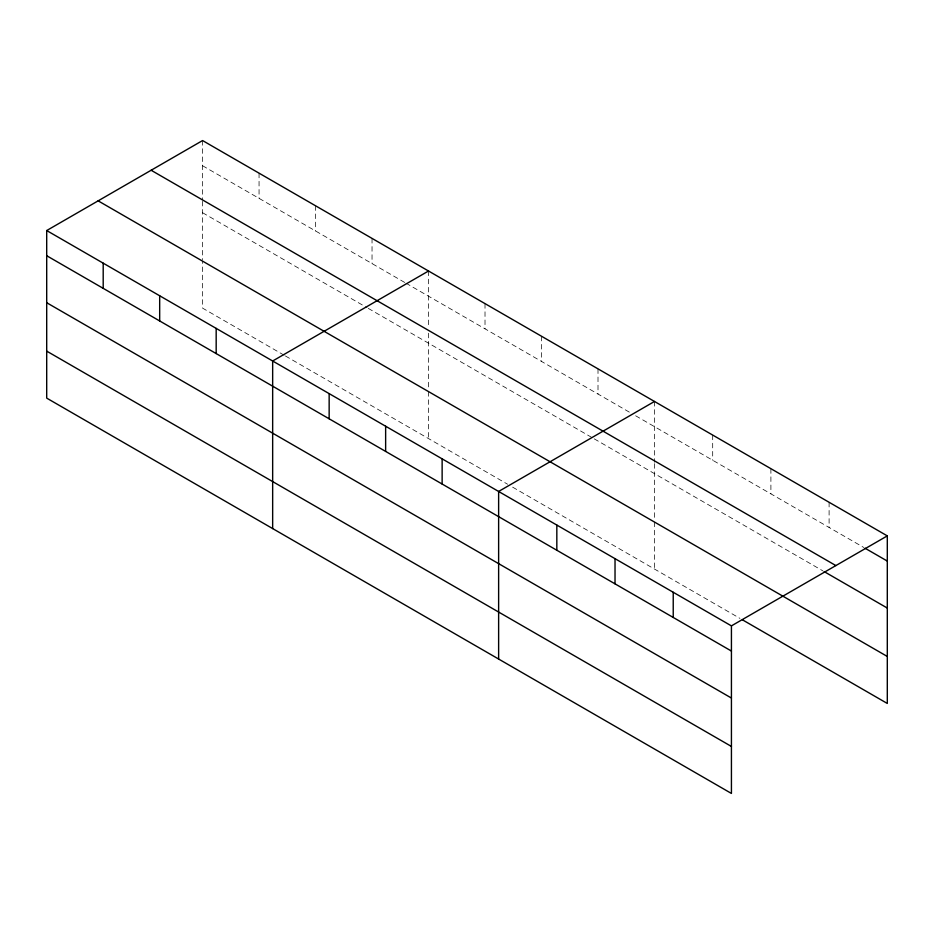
<?xml version="1.0" encoding="UTF-8"?>
<svg xmlns="http://www.w3.org/2000/svg" width="934" height="934" viewBox="0 0 934 934"><rect width="100%" height="100%" fill="white"/><g stroke="black" fill="none" stroke-linecap="round" stroke-linejoin="round"><path stroke-width="0.7" stroke-dasharray="4.67 3.5" d="M202.573 165.738L404.679 282.43M405.928 283.154L630.637 412.886M635.657 415.782L863.775 547.476M202.573 212.73L367.015 307.671M368.276 308.395L592.973 438.128M594.234 438.852L822.901 570.872M284.17 355.235L202.573 308.127L202.573 261.135M285.419 355.971L507.617 484.244M512.638 487.151L739.938 618.378M829.1 502.282L829.1 527.465M770.9 468.67L770.9 493.853M712.689 435.069L712.689 460.252M654.489 401.468L654.489 462.248M654.489 463.673L654.489 519.211M654.489 522.059L654.489 569.051M598.005 368.86L598.005 394.043M541.51 336.24L541.51 361.423M485.015 303.632L485.015 328.815M428.531 271.012L428.531 327.519M428.531 333.216L428.531 388.754M428.531 391.603L428.531 438.583M372.036 238.392L372.036 263.575M315.552 205.784L315.552 230.967M259.057 173.164L259.057 198.347M202.573 140.555L202.573 199.911M202.573 201.335L202.573 259.722"/><path stroke-width="1.4" d="M731.427 698.048L731.427 625.873L46.7 230.546L46.7 398.118L731.427 793.445L731.427 698.048L46.7 302.721M742.413 619.802L887.3 703.454L887.3 535.882L202.573 140.555L46.7 230.546M428.531 271.012L272.658 361.003L272.658 528.574M654.489 401.468L498.628 491.459L498.628 659.03M731.427 625.873L887.3 535.882M865.012 548.2L887.3 561.065M151.133 170.245L835.86 565.572M824.15 571.596L887.3 608.057M98.14 200.845L887.3 656.462M46.7 255.729L731.427 651.056M46.7 351.126L731.427 746.453M673.227 592.261L673.227 617.456M615.027 558.66L615.027 583.843M556.827 525.06L556.827 550.243M442.132 458.839L442.132 484.022M385.637 426.231L385.637 451.414M329.153 393.611L329.153 418.794M216.174 328.383L216.174 353.566M159.679 295.774L159.679 320.957M103.195 263.154L103.195 288.337"/></g></svg>
